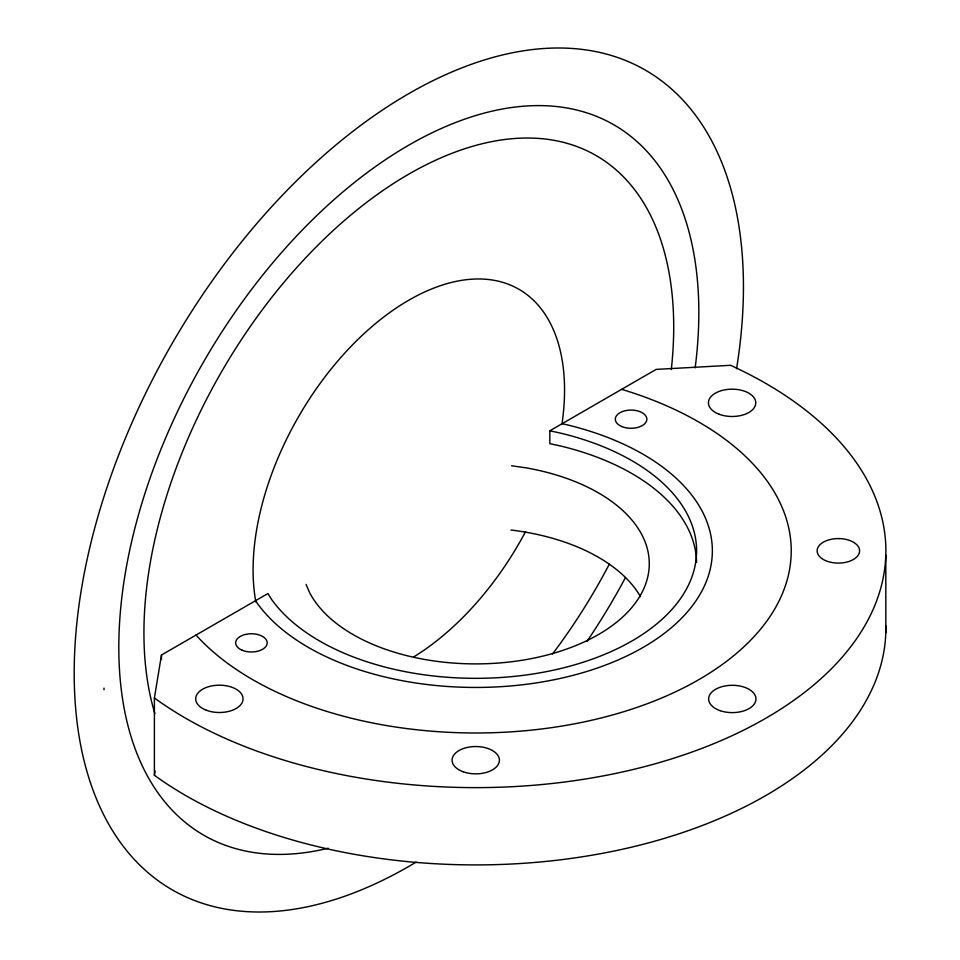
<?xml version="1.0" encoding="UTF-8"?>
<svg xmlns="http://www.w3.org/2000/svg" width="960" height="960" viewBox="0 0 960 960"><rect width="100%" height="100%" fill="white"/><g stroke="black" fill="none" stroke-linecap="round" stroke-linejoin="round"><path stroke-width="1.44" d="M885.864 625.68A410.136 236.796 0 0 1 612.672 851.328A410.136 236.796 0 0 1 154.392 775.248L154.392 697.968L161.484 654.996L267.936 593.544L271.716 599.628A220.848 127.5 0 0 0 631.908 640.992A220.848 127.5 0 0 0 560.256 433.044L549.816 430.8L549.816 443.676L560.256 445.92A220.848 127.5 0 0 1 696.576 562.332M154.392 775.248L155.1 770.952M549.816 430.8L656.16 369.396L730.584 365.304A410.136 236.796 0 0 1 765.756 718.272A410.136 236.796 0 0 1 154.392 697.968M511.584 465.756L526.116 467.856A173.52 100.176 0 0 1 598.44 634.56A173.52 100.176 0 0 1 309.696 592.8L306.06 584.412M621.528 389.4L624.468 390.204A315.492 182.148 0 0 1 698.832 679.632A315.492 182.148 0 0 1 197.508 636.708L196.116 635.004M885.816 555.372L885.816 632.652M255.612 601.272L255.612 600.66L257.136 603.12A236.616 136.608 0 0 0 643.056 647.436A236.616 136.608 0 0 0 566.292 424.632L562.032 423.744A220.224 127.152 -60 0 0 408.192 300.552A220.224 127.152 -60 0 0 255.84 601.944M161.484 654.996L161.484 659.46M104.004 688.188L104.004 689.76M328.14 848.244A410.136 236.796 -60 0 1 127.2 562.62A410.136 236.796 -60 0 1 466.536 118.5A410.136 236.796 -60 0 1 695.148 367.884M625.464 577.548A410.136 236.796 -60 0 1 587.04 641.292M154.872 713.616A374.604 216.276 -60 0 1 388.488 186.768A374.604 216.276 -60 0 1 671.304 369.564M609.264 564.24A374.604 216.276 -60 0 1 552.504 654M525.564 531.612A220.224 127.152 -60 0 1 413.628 656.964M416.124 862.092A473.244 273.228 -60 0 1 74.664 652.38A473.244 273.228 -60 0 1 451.608 72.072A473.244 273.228 -60 0 1 736.56 368.772M510.984 530.028A173.52 100.176 0 0 1 640.512 596.7M839.172 538.584L837.552 538.584A21.24 12.264 0 0 0 820.104 557.1A21.24 12.264 0 0 0 856.62 557.1A21.24 12.264 0 0 0 839.172 538.584M242.316 650.304A15.78 9.108 0 0 0 267.132 643.692A15.78 9.108 0 0 0 244.812 634.596A15.78 9.108 0 0 0 242.316 650.304M621.888 426.588A15.78 9.108 0 0 0 646.776 420.072A15.78 9.108 0 0 0 624.576 410.892A15.78 9.108 0 0 0 621.888 426.588M206.4 710.268A23.664 13.656 0 0 0 243.012 699.636A23.664 13.656 0 0 0 208.752 686.64A23.664 13.656 0 0 0 206.4 710.268M719.124 414.252A23.664 13.656 0 0 0 755.736 403.62A23.664 13.656 0 0 0 721.476 390.624A23.664 13.656 0 0 0 719.124 414.252M720.072 710.652A23.664 13.656 0 0 0 755.952 699.216A23.664 13.656 0 0 0 720.864 687A23.664 13.656 0 0 0 720.072 710.652M463.14 771.756A23.664 13.656 0 0 0 499.392 760.716A23.664 13.656 0 0 0 464.712 748.116A23.664 13.656 0 0 0 463.14 771.756"/></g></svg>
